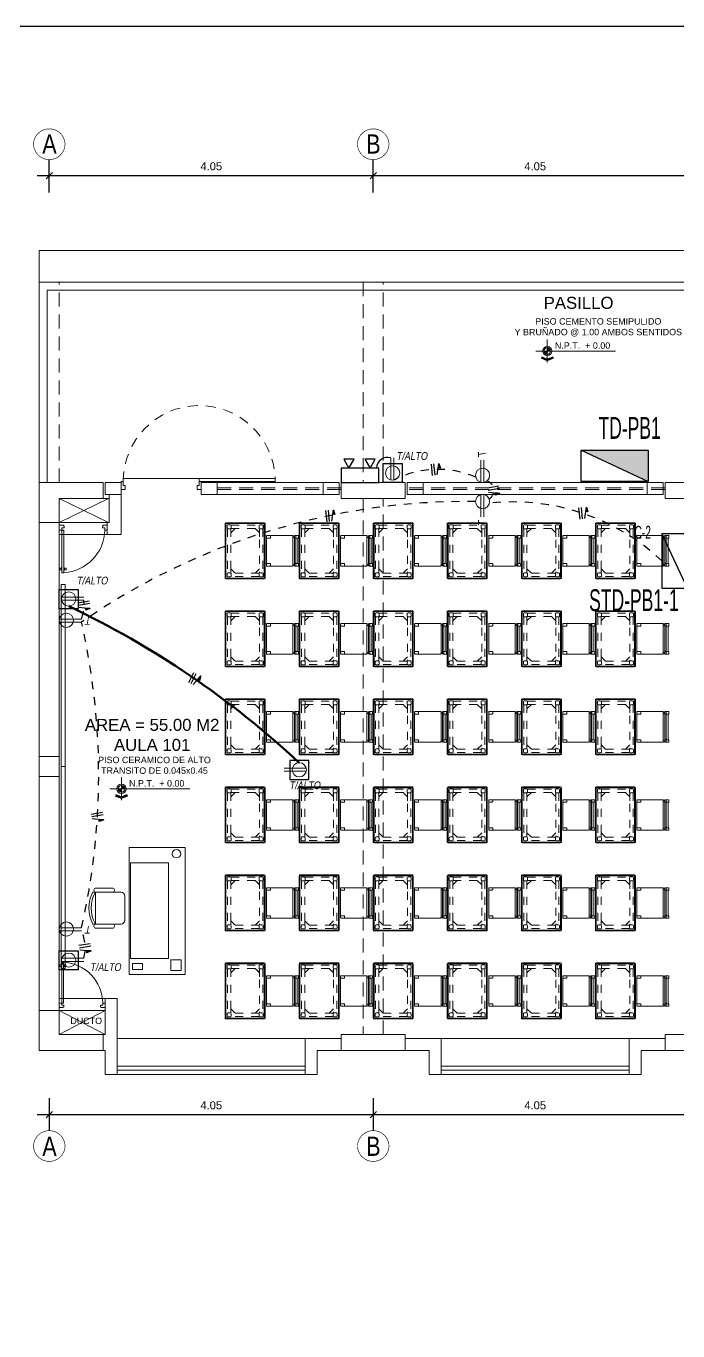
# Model space of a CAD drawing. Header units: millimetres. Extents: x 3354 to 3637, y 1117 to 1358.
# Drawn here: x 3433.59 to 3441.74, y 1136.59 to 1152.9 of the extents above; entities that cross this region are included whole.
import ezdxf

# ---------------------------------------------------------------- set-up
doc = ezdxf.new("R2010")
doc.units = ezdxf.units.MM
for name, pattern in [('ACAD_ISO03W100', [30, 12, -18]), ('ACAD_ISO07W100', [3, 0, -3]), ('DASHED', [0.75, 0.5, -0.25]), ('DASHED2', [0.375, 0.25, -0.125]), ('TRAZOS2', [0.225, 0.15, -0.075])]:
    doc.linetypes.add(name, pattern=pattern)
for name, color, linetype, lineweight in [('cables', 152, 'Continuous', 60), ('CASCO', 252, 'Continuous', 9), ('INST. TOMAC.', 3, 'DASHED', 30), ('MUEBLES ACTUAL', 35, 'Continuous', 5), ('TABLERO', 122, 'Continuous', 25)]:
    doc.layers.add(name, color=color, linetype=linetype, lineweight=lineweight)
doc.layers.add('Efec-muebles', color=7, linetype='Continuous', lineweight=13, true_color=0x85826f)
doc.layers.add('N° cond', color=141, linetype='Continuous')
doc.styles.add('1', font='arial.ttf')
doc.styles.add('2-SIETE', font='ARIALN.TTF', dxfattribs={"height": 0.07})
doc.styles.add('BYE', font='ARIALN.TTF', dxfattribs={"oblique": 10, "height": 2})
doc.styles.get("Standard").update_dxf_attribs({"font": 'arial.ttf'})
doc.styles.add('style1', font='arial.ttf')
doc.styles.add('style2', font='arial.ttf')
doc.dimstyles.new('Esc  1  50', dxfattribs={"dimtxt": 0.1, "dimasz": 0.08, "dimexe": 0.2, "dimexo": 0.15, "dimgap": 0.065, "dimtad": 1, "dimzin": 4, "dimdsep": 46, "dimtxsty": 'Standard', "dimblk": 'OBLIQUE', "dimcen": 0.12, "dimdle": 0.15, "dimadec": 0, "dimazin": 0, "dimtfac": 1, "dimtix": 1, "dimtmove": 0, "dimatfit": 3, "dimldrblk": 'OBLIQUE', "dimfxl": 1, "dimarcsym": 0})

# ---------------------------------------------------------------- blocks, each defined once
blk = doc.blocks.new('_Oblique')
at = {"color": 0, "linetype": 'ByBlock', "lineweight": -2}
blk.add_line((-0.5, -0.5), (0.5, 0.5), dxfattribs=at)
blk = doc.blocks.new('*D99')
at = {"layer": 'CASCO', "color": 0, "lineweight": -2, "transparency": 16777216}
for p, q in [((3433.876, 1139.499), (3433.876, 1139.093)), ((3437.926, 1139.499), (3437.926, 1139.093)), ((3433.726, 1139.293), (3438.076, 1139.293))]:
    blk.add_line(p, q, dxfattribs=at)
at = {"layer": 'Defpoints', "color": 0, "transparency": 16777216}
for p in [(3433.876, 1139.649), (3437.926, 1139.649), (3437.926, 1139.293)]:
    blk.add_point(p, dxfattribs=at)
at = {"layer": 'CASCO', "color": 0, "lineweight": -2, "transparency": 16777216, "xscale": 0.08, "yscale": 0.08, "zscale": 0.08, "rotation": 180}
blk.add_blockref('_Oblique', (3433.876, 1139.293), dxfattribs=at)
at = {"layer": 'CASCO', "color": 0, "lineweight": -2, "transparency": 16777216, "xscale": 0.08, "yscale": 0.08, "zscale": 0.08}
blk.add_blockref('_Oblique', (3437.926, 1139.293), dxfattribs=at)
at = {"layer": 'CASCO', "color": 0, "transparency": 16777216, "insert": (3435.901, 1139.409), "char_height": 0.1, "attachment_point": 5}
blk.add_mtext('4.05', dxfattribs=at)
blk = doc.blocks.new('*D100')
at = {"layer": 'CASCO', "color": 0, "lineweight": -2, "transparency": 16777216}
for p, q in [((3437.926, 1139.499), (3437.926, 1139.093)), ((3441.976, 1139.499), (3441.976, 1139.093)), ((3437.776, 1139.293), (3442.126, 1139.293))]:
    blk.add_line(p, q, dxfattribs=at)
at = {"layer": 'Defpoints', "color": 0, "transparency": 16777216}
for p in [(3437.926, 1139.649), (3441.976, 1139.649), (3441.976, 1139.293)]:
    blk.add_point(p, dxfattribs=at)
at = {"layer": 'CASCO', "color": 0, "lineweight": -2, "transparency": 16777216, "xscale": 0.08, "yscale": 0.08, "zscale": 0.08, "rotation": 180}
blk.add_blockref('_Oblique', (3437.926, 1139.293), dxfattribs=at)
at = {"layer": 'CASCO', "color": 0, "lineweight": -2, "transparency": 16777216, "xscale": 0.08, "yscale": 0.08, "zscale": 0.08}
blk.add_blockref('_Oblique', (3441.976, 1139.293), dxfattribs=at)
at = {"layer": 'CASCO', "color": 0, "transparency": 16777216, "insert": (3439.951, 1139.409), "char_height": 0.1, "attachment_point": 5}
blk.add_mtext('4.05', dxfattribs=at)
blk = doc.blocks.new('*D111')
at = {"layer": 'CASCO', "color": 0, "lineweight": -2, "transparency": 16777216}
for p, q in [((3433.876, 1150.816), (3433.876, 1151.228)), ((3437.926, 1150.816), (3437.926, 1151.228)), ((3433.726, 1151.028), (3438.076, 1151.028))]:
    blk.add_line(p, q, dxfattribs=at)
at = {"layer": 'Defpoints', "color": 0, "transparency": 16777216}
for p in [(3437.926, 1151.028), (3433.876, 1150.666), (3437.926, 1150.666)]:
    blk.add_point(p, dxfattribs=at)
at = {"layer": 'CASCO', "color": 0, "lineweight": -2, "transparency": 16777216, "xscale": 0.08, "yscale": 0.08, "zscale": 0.08, "rotation": 180}
blk.add_blockref('_Oblique', (3433.876, 1151.028), dxfattribs=at)
at = {"layer": 'CASCO', "color": 0, "lineweight": -2, "transparency": 16777216, "xscale": 0.08, "yscale": 0.08, "zscale": 0.08}
blk.add_blockref('_Oblique', (3437.926, 1151.028), dxfattribs=at)
at = {"layer": 'CASCO', "color": 0, "transparency": 16777216, "insert": (3435.901, 1151.144), "char_height": 0.1, "attachment_point": 5}
blk.add_mtext('4.05', dxfattribs=at)
blk = doc.blocks.new('*D112')
at = {"layer": 'CASCO', "color": 0, "lineweight": -2, "transparency": 16777216}
for p, q in [((3437.926, 1150.816), (3437.926, 1151.228)), ((3441.976, 1150.816), (3441.976, 1151.228)), ((3437.776, 1151.028), (3442.126, 1151.028))]:
    blk.add_line(p, q, dxfattribs=at)
at = {"layer": 'Defpoints', "color": 0, "transparency": 16777216}
for p in [(3441.976, 1151.028), (3437.926, 1150.666), (3441.976, 1150.666)]:
    blk.add_point(p, dxfattribs=at)
at = {"layer": 'CASCO', "color": 0, "lineweight": -2, "transparency": 16777216, "xscale": 0.08, "yscale": 0.08, "zscale": 0.08, "rotation": 180}
blk.add_blockref('_Oblique', (3437.926, 1151.028), dxfattribs=at)
at = {"layer": 'CASCO', "color": 0, "lineweight": -2, "transparency": 16777216, "xscale": 0.08, "yscale": 0.08, "zscale": 0.08}
blk.add_blockref('_Oblique', (3441.976, 1151.028), dxfattribs=at)
at = {"layer": 'CASCO', "color": 0, "transparency": 16777216, "insert": (3439.951, 1151.144), "char_height": 0.1, "attachment_point": 5}
blk.add_mtext('4.05', dxfattribs=at)
blk = doc.blocks.new('cgytutytry')
at = {"layer": 'CASCO'}
for p, q in [((-4.482, 891.175), (-4.487, 891.175)), ((-4.487, 891.175), (-4.487, 891.1)), ((-4.487, 891.1), (-4.487, 891.175)), ((-4.487, 891.175), (-4.482, 891.175)), ((-4.482, 891.18), (-4.482, 891.175)), ((-4.391, 891.18), (-4.482, 891.18)), ((-4.482, 891.175), (-4.482, 891.18)), ((-4.391, 891.18), (-4.391, 891.175)), ((-4.391, 891.18), (-4.391, 891.175)), ((-4.386, 891.175), (-4.391, 891.175)), ((-4.391, 891.175), (-4.386, 891.175)), ((-4.386, 891.175), (-4.386, 891.126)), ((-4.386, 891.175), (-4.386, 891.126)), ((-3.598, 891.132), (-3.598, 891.14)), ((-3.598, 891.14), (-3.594, 891.14)), ((-3.594, 891.155), (-3.589, 891.175)), ((-3.594, 891.14), (-3.594, 891.155)), ((-3.589, 891.175), (-3.559, 891.175)), ((-3.559, 891.175), (-3.554, 891.155)), ((-3.554, 891.155), (-3.554, 891.137)), ((-4.467, 891.08), (-4.487, 891.1)), ((-4.467, 891.08), (-4.487, 891.1)), ((-4.432, 891.08), (-4.467, 891.08)), ((-4.432, 891.08), (-4.467, 891.08)), ((-4.386, 891.126), (-4.432, 891.126)), ((-4.432, 891.126), (-4.432, 891.08)), ((-4.386, 891.085), (-4.386, 891.126)), ((-4.386, 891.126), (-3.497, 891.126)), ((-3.497, 891.085), (-4.386, 891.085)), ((-3.55, 891.132), (-3.598, 891.132)), ((-3.598, 891.075), (-3.598, 891.08)), ((-3.598, 891.08), (-3.55, 891.08)), ((-3.594, 891.075), (-3.598, 891.075)), ((-3.594, 891.057), (-3.594, 891.075)), ((-3.589, 891.037), (-3.594, 891.057)), ((-3.559, 891.037), (-3.589, 891.037)), ((-3.554, 891.057), (-3.559, 891.037)), ((-3.554, 891.137), (-3.55, 891.137)), ((-3.55, 891.075), (-3.554, 891.075)), ((-3.554, 891.075), (-3.554, 891.057)), ((-3.55, 891.137), (-3.55, 891.132)), ((-3.55, 891.08), (-3.55, 891.075)), ((-3.497, 891.126), (-3.497, 891.085)), ((-4.467, 890.281), (-4.487, 890.261)), ((-4.487, 890.261), (-4.467, 890.281)), ((-4.487, 890.261), (-4.487, 890.185)), ((-4.487, 890.185), (-4.487, 890.261)), ((-4.487, 890.185), (-4.482, 890.185)), ((-4.482, 890.185), (-4.487, 890.185)), ((-4.482, 890.185), (-4.482, 890.18)), ((-4.482, 890.18), (-4.482, 890.185)), ((-4.482, 890.18), (-4.391, 890.18)), ((-4.467, 890.281), (-4.433, 890.281)), ((-4.467, 890.281), (-4.433, 890.281)), ((-4.433, 890.281), (-4.433, 890.231)), ((-4.433, 890.231), (-4.386, 890.231)), ((-4.391, 890.185), (-4.386, 890.185)), ((-4.391, 890.185), (-4.391, 890.18)), ((-4.386, 890.185), (-4.391, 890.185)), ((-4.391, 890.185), (-4.391, 890.18)), ((-4.386, 890.231), (-4.386, 890.185)), ((-4.386, 890.231), (-4.386, 890.185))]:
    blk.add_line(p, q, dxfattribs=at)
for points in [[(-3.554, 891.14), (-3.554, 891.155), (-3.559, 891.175), (-3.589, 891.175), (-3.594, 891.155), (-3.594, 891.14)], [(-3.497, 891.126), (-3.497, 891.085), (-4.386, 891.085), (-4.386, 891.126)], [(-3.55, 891.132), (-3.55, 891.137), (-3.598, 891.137), (-3.598, 891.132)], [(-3.55, 891.08), (-3.55, 891.075), (-3.598, 891.075), (-3.598, 891.08)], [(-3.554, 891.071), (-3.554, 891.057), (-3.559, 891.037), (-3.589, 891.037), (-3.594, 891.057), (-3.594, 891.071)]]:
    blk.add_lwpolyline(points, close=True, dxfattribs=at)
for points in [[(-4.432, 891.08), (-4.432, 891.126), (-4.386, 891.126)], [(-4.386, 890.231), (-4.433, 890.231), (-4.433, 890.281)]]:
    blk.add_lwpolyline(points, dxfattribs=at)
blk.add_arc((-4.408, 891.143), 0.913, 271.3362, 356.359, dxfattribs=at)
blk = doc.blocks.new('THT')
for p, q in [((-1.074, 0.413), (-1.014, 0.413)), ((-1.074, 0.293), (-1.074, 0.413)), ((-1.014, 0.413), (-1.014, 0.353)), ((0.126, 0.413), (0.066, 0.413)), ((0.066, 0.413), (0.066, 0.353)), ((0.126, 0.293), (0.126, 0.413)), ((-1.044, 0.293), (-1.074, 0.293)), ((-1.044, 0.353), (-1.044, 0.293)), ((-1.014, 0.353), (-1.044, 0.353)), ((0.096, 0.245), (-1.044, 0.245)), ((0.066, 0.353), (0.096, 0.353)), ((0.096, 0.353), (0.096, 0.293)), ((0.096, 0.293), (0.126, 0.293)), ((0.096, 0.293), (0.096, 0.245)), ((1.236, 0.293), (0.096, 0.293)), ((0.096, 0.245), (1.236, 0.245)), ((1.236, 0.245), (1.236, 0.293))]:
    blk.add_line(p, q)
at = {"linetype": 'TRAZOS2'}
blk.add_arc((0.096, 0.293), 1.14, 180, 357.5868, dxfattribs=at)
blk = doc.blocks.new('dtyrdyt')
at = {"layer": 'CASCO'}
h = blk.add_hatch(color=256, dxfattribs=at)
h.paths.add_polyline_path([(850.126, 424.939), (850.167, 424.939, 0.414214), (850.126, 424.98)])
h.paths.add_polyline_path([(850.126, 424.898), (850.126, 424.939), (850.084, 424.939, 0.414214)])
blk.add_hatch(color=256, dxfattribs=at).paths.add_polyline_path([(850.126, 424.839), (850.057, 424.867), (850.049, 424.849), (850.126, 424.818), (850.202, 424.849), (850.194, 424.867)])
for p, q in [((850.126, 424.939), (850.126, 425.084)), ((849.981, 424.939), (850.981, 424.939)), ((850.126, 424.818), (850.049, 424.849)), ((850.126, 424.839), (850.057, 424.867)), ((850.126, 424.939), (850.126, 424.795)), ((850.126, 424.839), (850.194, 424.867)), ((850.126, 424.818), (850.202, 424.849)), ((850.202, 424.849), (850.194, 424.867))]:
    blk.add_line(p, q, dxfattribs=at)
for radius in [0.0578, 0.0413]:
    blk.add_circle((850.126, 424.939), radius, dxfattribs=at)
blk = doc.blocks.new('silla 01')
at = {"layer": 'Efec-muebles'}
for p, q in [((3688.676, 1239.913), (3688.676, 1240.263)), ((3689.076, 1240.263), (3689.076, 1239.913)), ((3688.626, 1240.013), (3688.626, 1240.228)), ((3688.676, 1240.228), (3689.076, 1240.228)), ((3689.126, 1240.013), (3689.126, 1240.228)), ((3688.676, 1239.913), (3688.676, 1240.013)), ((3689.026, 1239.863), (3688.726, 1239.863))]:
    blk.add_line(p, q, dxfattribs=at)
for centre, radius, start, end in [((3688.876, 1239.889), 0.424, 61.8371, 118.1629), ((3688.876, 1239.889), 0.394, 59.4733, 120.5267), ((3688.652, 1240.225), 0.0256, 16.274, 186.9691), ((3689.101, 1240.225), 0.0256, 353.0309, 163.726), ((3688.652, 1240.016), 0.0256, 173.0309, 343.726), ((3689.101, 1240.016), 0.0256, 196.274, 6.9691), ((3688.726, 1239.913), 0.05, 180, 270), ((3689.026, 1239.913), 0.05, 270, 0)]:
    blk.add_arc(centre, radius, start, end, dxfattribs=at)
blk = doc.blocks.new('messsa')
at = {"layer": 'Efec-muebles'}
for p, q in [((3688.12, 1239.808), (3689.705, 1239.808)), ((3688.12, 1239.108), (3688.12, 1239.808)), ((3689.705, 1239.808), (3689.705, 1239.108)), ((3689.705, 1239.108), (3688.12, 1239.108))]:
    blk.add_line(p, q, dxfattribs=at)
for points in [[(3688.311, 1239.316), (3688.311, 1239.793), (3689.504, 1239.793), (3689.504, 1239.316)], [(3689.57, 1239.643), (3689.57, 1239.765), (3689.644, 1239.765), (3689.644, 1239.643)], [(3689.523, 1239.16), (3689.523, 1239.288), (3689.657, 1239.288), (3689.657, 1239.16)]]:
    blk.add_lwpolyline(points, close=True, dxfattribs=at)
blk.add_circle((3688.196, 1239.216), 0.053, dxfattribs=at)
blk = doc.blocks.new('SDGFDG DF')
at = {"layer": 'Efec-muebles', "lineweight": 18}
for p, q in [((1023.934, 2860.289), (1023.934, 2859.609)), ((1023.944, 2860.299), (1024.424, 2860.299)), ((1023.954, 2860.289), (1024.414, 2860.289)), ((1024.434, 2860.289), (1024.434, 2859.609)), ((1023.944, 2860.279), (1023.944, 2859.619)), ((1023.959, 2860.264), (1023.959, 2860.234)), ((1023.969, 2860.274), (1023.999, 2860.274)), ((1023.969, 2860.224), (1023.999, 2860.224)), ((1024.009, 2860.264), (1024.009, 2860.234)), ((1024.359, 2860.264), (1024.359, 2860.234)), ((1024.369, 2860.274), (1024.399, 2860.274)), ((1024.369, 2860.224), (1024.399, 2860.224)), ((1024.409, 2860.264), (1024.409, 2860.234)), ((1024.424, 2860.279), (1024.424, 2859.619)), ((1023.959, 2859.664), (1023.959, 2859.634)), ((1023.999, 2859.674), (1023.969, 2859.674)), ((1024.009, 2859.664), (1024.009, 2859.634)), ((1024.359, 2859.664), (1024.359, 2859.634)), ((1024.399, 2859.674), (1024.369, 2859.674)), ((1024.409, 2859.664), (1024.409, 2859.634)), ((1024.424, 2859.599), (1023.944, 2859.599)), ((1024.414, 2859.609), (1023.954, 2859.609)), ((1023.999, 2859.624), (1023.969, 2859.624)), ((1024.399, 2859.624), (1024.369, 2859.624))]:
    blk.add_line(p, q, dxfattribs=at)
at = {"layer": 'Efec-muebles', "linetype": 'ACAD_ISO03W100', "lineweight": 18, "ltscale": 0.00105}
for p, q in [((1023.964, 2860.224), (1023.964, 2859.674)), ((1024.059, 2860.229), (1024.004, 2860.174)), ((1024.004, 2860.224), (1024.004, 2859.674)), ((1024.004, 2860.224), (1024.004, 2860.174)), ((1024.009, 2860.269), (1024.36, 2860.269)), ((1024.009, 2860.229), (1024.36, 2860.229)), ((1024.009, 2860.229), (1024.059, 2860.229)), ((1024.309, 2860.229), (1024.364, 2860.174)), ((1024.364, 2860.225), (1024.364, 2860.111)), ((1024.404, 2860.225), (1024.404, 2859.674)), ((1024.364, 2860.086), (1024.364, 2859.674)), ((1024.059, 2859.669), (1024.004, 2859.724)), ((1024.004, 2859.674), (1024.004, 2859.724)), ((1024.359, 2859.669), (1024.009, 2859.669)), ((1024.309, 2859.669), (1024.364, 2859.724)), ((1024.359, 2859.629), (1024.009, 2859.629))]:
    blk.add_line(p, q, dxfattribs=at)
at = {"layer": 'Efec-muebles', "lineweight": 18, "ltscale": 0.5}
for p, q in [((1024.452, 2860.134), (1024.452, 2859.764)), ((1024.777, 2860.139), (1024.457, 2860.139)), ((1024.502, 2860.139), (1024.502, 2860.114)), ((1024.782, 2859.764), (1024.782, 2860.134)), ((1024.802, 2860.134), (1024.782, 2860.134)), ((1024.802, 2859.764), (1024.802, 2860.134)), ((1024.847, 2860.139), (1024.807, 2860.139)), ((1024.817, 2859.759), (1024.817, 2860.139)), ((1024.852, 2860.114), (1024.852, 2860.134)), ((1024.497, 2860.109), (1024.457, 2860.109)), ((1024.802, 2860.114), (1024.782, 2860.114)), ((1024.847, 2860.109), (1024.807, 2860.109)), ((1024.842, 2859.789), (1024.842, 2860.109)), ((1024.457, 2859.789), (1024.497, 2859.789)), ((1024.457, 2859.759), (1024.777, 2859.759)), ((1024.502, 2859.784), (1024.502, 2859.764)), ((1024.782, 2859.784), (1024.802, 2859.784)), ((1024.782, 2859.764), (1024.802, 2859.764)), ((1024.807, 2859.789), (1024.847, 2859.789)), ((1024.807, 2859.759), (1024.847, 2859.759)), ((1024.852, 2859.764), (1024.852, 2859.784))]:
    blk.add_line(p, q, dxfattribs=at)
at = {"layer": 'Efec-muebles', "lineweight": 18}
for centre, start, end in [((1023.944, 2860.289), 90, 180), ((1023.954, 2860.279), 90, 180), ((1024.414, 2860.279), 0, 90), ((1024.424, 2860.289), 0, 90), ((1023.969, 2860.264), 90, 180), ((1023.969, 2860.234), 180, 270), ((1023.999, 2860.264), 0, 90), ((1023.999, 2860.234), 270, 0), ((1024.369, 2860.264), 90, 180), ((1024.369, 2860.234), 180, 270), ((1024.399, 2860.264), 0, 90), ((1024.399, 2860.234), 270, 0), ((1023.969, 2859.664), 90, 180), ((1023.969, 2859.634), 180, 270), ((1023.999, 2859.664), 360, 90), ((1023.999, 2859.634), 270, 0), ((1024.369, 2859.664), 90, 180), ((1024.369, 2859.634), 180, 270), ((1024.399, 2859.664), 360, 90), ((1024.399, 2859.634), 270, 0), ((1023.944, 2859.609), 180, 270), ((1023.954, 2859.619), 180, 270), ((1024.414, 2859.619), 270, 0), ((1024.424, 2859.609), 270, 0)]:
    blk.add_arc(centre, 0.01, start, end, dxfattribs=at)
at = {"layer": 'Efec-muebles', "lineweight": 18, "ltscale": 0.5}
for centre, start, end in [((1024.457, 2860.134), 90, 180), ((1024.777, 2860.134), 0, 90), ((1024.807, 2860.134), 90, 180), ((1024.847, 2860.134), 0, 90), ((1024.457, 2860.114), 180, 270), ((1024.497, 2860.114), 270, 0), ((1024.807, 2860.114), 180, 270), ((1024.847, 2860.114), 270, 0), ((1024.457, 2859.784), 90, 180), ((1024.457, 2859.764), 180, 270), ((1024.497, 2859.784), 0, 90), ((1024.497, 2859.764), 270, 0), ((1024.777, 2859.764), 270, 0), ((1024.807, 2859.784), 90, 180), ((1024.807, 2859.764), 180, 270), ((1024.847, 2859.784), 0, 90), ((1024.847, 2859.764), 270, 0)]:
    blk.add_arc(centre, 0.005, start, end, dxfattribs=at)
at = {"layer": 'MUEBLES ACTUAL', "linetype": 'ACAD_ISO07W100', "lineweight": 5, "ltscale": 0.002}
for p, q in [((1024.349, 2860.194), (1024.344, 2860.194)), ((1024.361, 2860.209), (1024.357, 2860.209))]:
    blk.add_line(p, q, dxfattribs=at)
blk = doc.blocks.new('D')
at = {"layer": 'TABLERO'}
blk.add_line((3390.514, 1173.454), (3390.831, 1172.773), dxfattribs=at)
blk.add_lwpolyline([(3390.514, 1173.454), (3390.514, 1172.773), (3390.831, 1172.773), (3390.831, 1173.454)], close=True, dxfattribs=at)
blk = doc.blocks.new('TABLERO ELECTRICO')
at = {"layer": 'TABLERO'}
blk.add_hatch(color=256, dxfattribs=at).paths.add_polyline_path([(138.888, 62.418), (138.888, 61.688), (139.228, 62.418)])
blk.add_line((138.888, 61.688), (139.228, 62.418), dxfattribs=at)
blk.add_lwpolyline([(139.228, 62.418), (139.228, 61.688), (138.888, 61.688), (138.888, 62.418)], close=True, dxfattribs=at)
blk = doc.blocks.new('T')
at = {"color": 4, "linetype": 'Continuous', "lineweight": 20, "ltscale": 0.1}
for p, q in [((-49.222, 238.573), (-49.433, 238.573)), ((-49.222, 238.544), (-49.433, 238.544))]:
    blk.add_line(p, q, dxfattribs=at)
blk.add_circle((-49.289, 238.556), 0.0671, dxfattribs=at)
blk = doc.blocks.new('tc')
at = {"layer": 'cables', "xscale": 1.320000000000436, "yscale": 1.320000000000436, "zscale": 1.320000000000436}
blk.add_blockref('T', (3434.581, 833.171), dxfattribs=at)
at = {"style": 'BYE', "oblique": 10}
blk.add_text('T', height=0.0964, dxfattribs=at).set_placement((3369.209, 1148.025))

msp = doc.modelspace()

# ---------------------------------------------------------------- hatches: boundary and pattern name
at = {"layer": 'N° cond'}
for points in [[(3438.748, 1147.43), (3438.74, 1147.376), (3438.767, 1147.372)], [(3439.51, 1147.056), (3439.456, 1147.062), (3439.453, 1147.035)], [(3437.429, 1146.852), (3437.421, 1146.798), (3437.448, 1146.794)], [(3440.592, 1146.885), (3440.584, 1146.831), (3440.611, 1146.827)], [(3434.388, 1145.618), (3434.333, 1145.624), (3434.331, 1145.597)], [(3435.769, 1144.775), (3435.733, 1144.734), (3435.753, 1144.716)], [(3434.556, 1142.978), (3434.501, 1142.983), (3434.499, 1142.956)], [(3434.401, 1141.338), (3434.347, 1141.343), (3434.344, 1141.316)]]:
    msp.add_hatch(color=3, dxfattribs=at).paths.add_polyline_path(points)

# ---------------------------------------------------------------- linework, layer by layer
at = {"ltscale": 2}
msp.add_lwpolyline([(3416.769, 1152.897), (3462.641, 1152.897), (3462.641, 1119.937), (3416.769, 1119.937)], close=True, dxfattribs=at)
at = {"color": 2, "lineweight": 25}
for points in [[(3437.623, 1147.373), (3437.687, 1147.484), (3437.558, 1147.484)], [(3437.888, 1147.373), (3437.952, 1147.484), (3437.823, 1147.484)], [(3437.995, 1147.373), (3437.526, 1147.373), (3437.526, 1147.194), (3437.995, 1147.194)]]:
    msp.add_lwpolyline(points, close=True, dxfattribs=at)
for points in [[(3438.051, 1147.194), (3438.051, 1147.43), (3438.289, 1147.43), (3438.289, 1147.194)], [(3434.001, 1145.854), (3434.238, 1145.854), (3434.238, 1145.616), (3434.001, 1145.616)], [(3437.119, 1143.719), (3436.882, 1143.719), (3436.882, 1143.481), (3437.119, 1143.481)], [(3434.001, 1141.341), (3434.238, 1141.341), (3434.238, 1141.103), (3434.001, 1141.103)]]:
    msp.add_lwpolyline(points, close=True)
at = {"ltscale": 2}
msp.add_arc((3438.108, 1147.364), 0.143, 74.999, 176.3319, dxfattribs=at)
at = {"layer": 'cables'}
msp.add_arc((3429.168, 1135.259), 11.509, 47.108, 64.5203, dxfattribs=at)
at = {"layer": 'CASCO', "lineweight": 0}
for p, q in [((3433.751, 1149.894), (3433.751, 1146.694)), ((3434.726, 1140.244), (3437.076, 1140.244)), ((3441.126, 1140.244), (3438.776, 1140.244))]:
    msp.add_line(p, q, dxfattribs=at)
at = {"layer": 'CASCO', "lineweight": 5}
for p, q in [((3434.001, 1146.694), (3434.616, 1146.994)), ((3434.001, 1146.994), (3434.616, 1146.694)), ((3434.551, 1146.994), (3434.616, 1146.994)), ((3434.001, 1140.594), (3434.576, 1140.294)), ((3434.001, 1140.294), (3434.576, 1140.594))]:
    msp.add_line(p, q, dxfattribs=at)
at = {"layer": 'CASCO', "ltscale": 2}
for p, q in [((3434.726, 1139.794), (3437.076, 1139.794)), ((3441.126, 1139.794), (3438.776, 1139.794))]:
    msp.add_line(p, q, dxfattribs=at)
at = {"layer": 'CASCO', "ltscale": 2, "const_width": 0.0076}
for points in [[(3434.073, 1151.425, 0.951688), (3433.679, 1151.425, 1)], [(3438.123, 1151.425, 0.951688), (3437.729, 1151.425, 1)], [(3434.073, 1138.896, -0.951688), (3433.679, 1138.896, -1)], [(3438.123, 1138.896, -0.951688), (3437.729, 1138.896, -1)]]:
    msp.add_lwpolyline(points, format="xyb", close=True, dxfattribs=at)
at = {"layer": 'CASCO', "lineweight": 0, "ltscale": 0.5}
msp.add_lwpolyline([(3433.751, 1149.696), (3433.751, 1150.094), (3458.301, 1150.094), (3458.301, 1149.696)], dxfattribs=at)
at = {"layer": 'CASCO', "lineweight": 5}
for points in [[(3433.751, 1147.344), (3433.751, 1149.696), (3458.301, 1149.696), (3458.301, 1147.344)], [(3433.851, 1147.194), (3433.851, 1149.596), (3458.201, 1149.596), (3458.201, 1147.194)]]:
    msp.add_lwpolyline(points, dxfattribs=at)
at = {"layer": 'CASCO', "linetype": 'DASHED2', "ltscale": 0.7}
for points in [[(3433.751, 1147.194), (3434.001, 1147.194), (3434.001, 1149.696), (3433.751, 1149.696)], [(3437.801, 1147.194), (3438.051, 1147.194), (3438.051, 1149.696), (3437.801, 1149.696)], [(3437.801, 1140.294), (3438.051, 1140.294), (3438.051, 1146.994), (3437.801, 1146.994)]]:
    msp.add_lwpolyline(points, close=True, dxfattribs=at)
at = {"layer": 'CASCO'}
for points in [[(3434.551, 1147.194), (3433.751, 1147.194), (3433.751, 1146.694), (3434.001, 1146.694), (3434.001, 1146.994), (3434.551, 1146.994), (3434.551, 1147.194)], [(3437.526, 1147.194), (3437.526, 1146.994), (3438.326, 1146.994), (3438.326, 1147.194), (3437.526, 1147.194)], [(3434.551, 1140.094), (3433.751, 1140.094), (3433.751, 1140.594), (3434.001, 1140.594), (3434.001, 1140.294), (3434.551, 1140.294), (3434.551, 1140.094)], [(3437.526, 1140.294), (3437.526, 1140.094), (3438.326, 1140.094), (3438.326, 1140.294), (3437.526, 1140.294)], [(3437.076, 1139.847), (3434.726, 1139.847), (3434.726, 1139.897), (3437.076, 1139.897), (3437.076, 1139.847)], [(3438.776, 1139.847), (3441.126, 1139.847), (3441.126, 1139.897), (3438.776, 1139.897), (3438.776, 1139.847)]]:
    msp.add_lwpolyline(points, dxfattribs=at)
for points in [[(3434.776, 1147.194), (3434.576, 1147.194), (3434.576, 1147.044), (3434.776, 1147.044)], [(3435.976, 1147.194), (3435.776, 1147.194), (3435.776, 1147.044), (3435.976, 1147.044)], [(3437.301, 1147.194), (3437.501, 1147.194), (3437.501, 1147.044), (3437.301, 1147.044)], [(3438.551, 1147.194), (3438.351, 1147.194), (3438.351, 1147.044), (3438.551, 1147.044)], [(3441.351, 1147.194), (3441.551, 1147.194), (3441.551, 1147.044), (3441.351, 1147.044)], [(3441.576, 1146.994), (3441.851, 1146.994), (3441.851, 1146.694), (3442.101, 1146.694), (3442.101, 1146.994), (3442.376, 1146.994), (3442.376, 1147.194), (3442.101, 1147.194), (3441.851, 1147.194), (3441.576, 1147.194)], [(3434.001, 1143.769), (3433.751, 1143.769), (3433.751, 1146.694), (3434.001, 1146.694)], [(3434.026, 1143.644), (3434.026, 1145.919), (3434.076, 1145.919), (3434.076, 1143.644)], [(3434.001, 1143.519), (3434.001, 1143.769), (3433.751, 1143.769), (3433.751, 1143.519)], [(3434.026, 1143.644), (3434.026, 1141.119), (3434.076, 1141.119), (3434.076, 1143.644)], [(3433.751, 1140.594), (3434.001, 1140.594), (3434.001, 1143.519), (3433.751, 1143.519)], [(3441.576, 1140.294), (3441.851, 1140.294), (3441.851, 1140.594), (3442.101, 1140.594), (3442.101, 1140.294), (3442.376, 1140.294), (3442.376, 1140.094), (3442.376, 1140.094), (3441.576, 1140.094), (3441.576, 1140.094)]]:
    msp.add_lwpolyline(points, close=True, dxfattribs=at)
at = {"layer": 'CASCO', "lineweight": 0, "ltscale": 0.5}
for points in [[(3435.976, 1147.194), (3437.301, 1147.194), (3437.301, 1147.044), (3435.976, 1147.044)], [(3438.551, 1147.194), (3441.351, 1147.194), (3441.351, 1147.044), (3438.551, 1147.044)]]:
    msp.add_lwpolyline(points, close=True, dxfattribs=at)
at = {"layer": 'CASCO', "ltscale": 2}
for points in [[(3434.776, 1147.044), (3434.776, 1146.544), (3434.601, 1146.544), (3434.601, 1146.694), (3434.626, 1146.694), (3434.626, 1147.044), (3434.776, 1147.044)], [(3434.726, 1140.744), (3434.726, 1139.794), (3434.576, 1139.794), (3434.576, 1140.094), (3434.551, 1140.094), (3434.551, 1140.294), (3434.576, 1140.294), (3434.576, 1140.594), (3434.576, 1140.594), (3434.576, 1140.744), (3434.726, 1140.744), (3434.726, 1140.744)]]:
    msp.add_lwpolyline(points, dxfattribs=at)
at = {"layer": 'CASCO', "linetype": 'DASHED2', "ltscale": 0.7}
for points in [[(3437.526, 1147.128), (3435.976, 1147.128)], [(3437.526, 1147.105), (3435.976, 1147.105)], [(3441.576, 1147.128), (3438.326, 1147.128)], [(3441.576, 1147.105), (3438.326, 1147.105)]]:
    msp.add_lwpolyline(points, dxfattribs=at)
at = {"layer": 'CASCO', "lineweight": 5}
for points in [[(3434.601, 1146.544), (3434.001, 1146.544), (3434.001, 1146.694), (3434.601, 1146.694)], [(3434.576, 1140.744), (3434.001, 1140.744), (3434.001, 1140.594), (3434.576, 1140.594)]]:
    msp.add_lwpolyline(points, close=True, dxfattribs=at)
at = {"layer": 'CASCO', "ltscale": 2}
for points in [[(3437.076, 1139.794), (3437.226, 1139.794), (3437.226, 1140.094), (3437.526, 1140.094), (3437.526, 1140.244), (3437.076, 1140.244)], [(3438.776, 1139.794), (3438.626, 1139.794), (3438.626, 1140.094), (3438.326, 1140.094), (3438.326, 1140.244), (3438.776, 1140.244)], [(3441.576, 1140.094), (3441.276, 1140.094), (3441.276, 1139.794), (3441.126, 1139.794), (3441.126, 1140.244), (3441.576, 1140.244)]]:
    msp.add_lwpolyline(points, close=True, dxfattribs=at)
at = {"layer": 'INST. TOMAC.', "color": 7, "ltscale": 0.15}
for centre, radius, start, end in [((3438.734, 1146.154), 1.203, 66.7981, 117.2445), ((3439.309, 1147.094), 0.125, 302.2164, 71.5904), ((3439.102, 1138.489), 8.467, 89.3007, 124.7192), ((3439.681, 1144.252), 2.698, 46.6325, 96.4209), ((3433.759, 1145.671), 0.552, 340.4331, 5.2153), ((3425.887, 1143.538), 8.607, 347.1757, 12.8243), ((3433.797, 1141.375), 0.528, 345.8913, 23.9746)]:
    msp.add_arc(centre, radius, start, end, dxfattribs=at)
at = {"layer": 'N° cond', "color": 0, "ltscale": 0.5}
for p, q in [((3438.669, 1147.279), (3438.653, 1147.421)), ((3438.7, 1147.285), (3438.684, 1147.427)), ((3438.727, 1147.288), (3438.748, 1147.43)), ((3439.355, 1147.128), (3439.496, 1147.151)), ((3439.362, 1147.098), (3439.504, 1147.121)), ((3439.367, 1147.071), (3439.51, 1147.056)), ((3437.35, 1146.7), (3437.334, 1146.843)), ((3437.381, 1146.706), (3437.365, 1146.848)), ((3437.408, 1146.709), (3437.429, 1146.852)), ((3440.513, 1146.734), (3440.497, 1146.876)), ((3440.544, 1146.74), (3440.528, 1146.882)), ((3440.571, 1146.743), (3440.592, 1146.885)), ((3434.233, 1145.69), (3434.374, 1145.713)), ((3434.24, 1145.66), (3434.382, 1145.683)), ((3434.245, 1145.633), (3434.388, 1145.618)), ((3435.62, 1144.692), (3435.684, 1144.82)), ((3435.649, 1144.68), (3435.713, 1144.808)), ((3435.674, 1144.668), (3435.769, 1144.775)), ((3434.401, 1143.05), (3434.542, 1143.072)), ((3434.408, 1143.019), (3434.549, 1143.042)), ((3434.413, 1142.992), (3434.556, 1142.978)), ((3434.246, 1141.41), (3434.388, 1141.433)), ((3434.254, 1141.379), (3434.395, 1141.402)), ((3434.258, 1141.352), (3434.401, 1141.338))]:
    msp.add_line(p, q, dxfattribs=at)
at = {"layer": 'N° cond', "color": 3}
for points in [[(3438.748, 1147.43), (3438.74, 1147.374), (3438.74, 1147.375), (3438.748, 1147.43), (3438.767, 1147.372), (3438.74, 1147.376)], [(3439.51, 1147.056), (3439.453, 1147.062), (3439.454, 1147.062), (3439.51, 1147.056), (3439.453, 1147.035), (3439.456, 1147.062)], [(3437.429, 1146.852), (3437.421, 1146.795), (3437.421, 1146.796), (3437.429, 1146.852), (3437.448, 1146.794), (3437.421, 1146.798)], [(3440.592, 1146.885), (3440.584, 1146.829), (3440.584, 1146.83), (3440.592, 1146.885), (3440.611, 1146.827), (3440.584, 1146.831)], [(3434.388, 1145.618), (3434.331, 1145.624), (3434.332, 1145.624), (3434.388, 1145.618), (3434.331, 1145.597), (3434.333, 1145.624)], [(3435.769, 1144.775), (3435.731, 1144.732), (3435.732, 1144.733), (3435.769, 1144.775), (3435.753, 1144.716), (3435.733, 1144.734)], [(3434.556, 1142.978), (3434.499, 1142.983), (3434.5, 1142.983), (3434.556, 1142.978), (3434.499, 1142.956), (3434.501, 1142.983)], [(3434.401, 1141.338), (3434.344, 1141.344), (3434.345, 1141.344), (3434.401, 1141.338), (3434.344, 1141.316), (3434.347, 1141.343)]]:
    msp.add_lwpolyline(points, dxfattribs=at)

# ---------------------------------------------------------------- block references
at = {"xscale": -1, "rotation": 90}
msp.add_blockref('tc', (4587.358, 4516.802), dxfattribs=at)
for p, rotation in [((4587.358, -2222.564), 89.99999999999999), ((6803.609, 2293.536), 180), ((6803.609, 2289.677), 180)]:
    msp.add_blockref('tc', p, dxfattribs=dict(rotation=rotation))
msp.add_blockref('D', (51.019, -26.901))
at = {"layer": 'cables', "xscale": -1.320000000000436, "yscale": 1.320000000000436, "zscale": 1.320000000000436, "rotation": 90}
msp.add_blockref('T', (3753.062, 1082.25), dxfattribs=at)
at = {"layer": 'cables', "yscale": 1.320000000000436, "zscale": 1.320000000000436}
for p, xscale in [((3369.057, 830.843), -1.320000000000436), ((3502.063, 828.708), 1.320000000000436), ((3369.057, 826.33), -1.320000000000436)]:
    msp.add_blockref('T', p, dxfattribs=dict(at, xscale=xscale))
at = {"layer": 'CASCO'}
for p in [(2589.976, 723.897), (2584.652, 718.426)]:
    msp.add_blockref('dtyrdyt', p, dxfattribs=at)
at = {"layer": 'CASCO', "xscale": -0.8333541671872685, "yscale": 0.8333541671872685, "zscale": 0.8333541671872685, "rotation": 180}
msp.add_blockref('THT', (3435.671, 1147.449), dxfattribs=at)
at = {"layer": 'CASCO', "lineweight": 13, "rotation": 90}
for p, xscale, yscale, zscale in [((3968.709, 1143.967), -0.5999999999998181, 0.5999999999998181, 0.5999999999998181), ((3946.429, 1143.21), 0.5749999999988404, 0.5749999999988404, 0.5749999999988404)]:
    msp.add_blockref('cgytutytry', p, dxfattribs=dict(at, xscale=xscale, yscale=yscale, zscale=zscale))
at = {"layer": 'Efec-muebles'}
for p in [(2412.14, -1713.61), (2413.066, -1713.61), (2413.992, -1713.61), (2414.918, -1713.61), (2415.844, -1713.61), (2416.77, -1713.61), (2412.14, -1714.71), (2413.066, -1714.71), (2413.992, -1714.71), (2414.918, -1714.71), (2415.844, -1714.71), (2416.77, -1714.71), (2412.14, -1715.81), (2413.066, -1715.81), (2413.992, -1715.81), (2414.918, -1715.81), (2415.844, -1715.81), (2416.77, -1715.81), (2412.14, -1716.91), (2413.066, -1716.91), (2413.992, -1716.91), (2414.918, -1716.91), (2415.844, -1716.91), (2416.77, -1716.91), (2412.14, -1718.01), (2413.066, -1718.01), (2413.992, -1718.01), (2414.918, -1718.01), (2415.844, -1718.01), (2416.77, -1718.01), (2412.14, -1719.11), (2413.066, -1719.11), (2413.992, -1719.11), (2414.918, -1719.11), (2415.844, -1719.11), (2416.77, -1719.11)]:
    msp.add_blockref('SDGFDG DF', p, dxfattribs=at)
at = {"layer": 'Efec-muebles', "xscale": -1, "rotation": 90}
for name in ['messsa', 'silla 01']:
    msp.add_blockref(name, (4674.683, 4830.75), dxfattribs=at)
at = {"layer": 'TABLERO', "xscale": 1.151306956799999, "yscale": 1.151306956799999, "zscale": 1.151306956799999, "rotation": 270.0000021777747}
msp.add_blockref('TABLERO ELECTRICO', (3369.503, 1307.501), dxfattribs=at)

# ---------------------------------------------------------------- texts
at = {"style": 'BYE', "oblique": 10}
for p in [(3438.215, 1147.476), (3434.217, 1145.919), (3436.876, 1143.36), (3434.384, 1141.088)]:
    msp.add_text('T/ALTO', height=0.0964, dxfattribs=at).set_placement(p)
at = {"layer": 'CASCO', "style": 'style1', "width": 0.8}
for s, p in [('A', (3433.789, 1151.303)), ('B', (3437.839, 1151.303)), ('A', (3433.789, 1138.778)), ('B', (3437.839, 1138.778))]:
    msp.add_text(s, height=0.24, dxfattribs=at).set_placement(p)
at = {"layer": 'CASCO', "style": '1'}
for p in [(3440.197, 1148.864), (3434.873, 1143.393)]:
    msp.add_text('N.P.T.  + 0.00', height=0.08, dxfattribs=at).set_placement(p)
at = {"layer": 'CASCO', "char_height": 0.15, "attachment_point": 5, "style": 'style2'}
for s, insert in [('\\A1;PASILLO', (3440.493, 1149.437)), ('\\A1;AREA = 55.00 M2\\PAULA 101', (3435.162, 1144.038))]:
    msp.add_mtext(s, dxfattribs=dict(at, insert=insert))
at = {"layer": 'CASCO', "lineweight": 5, "insert": (3440.74, 1149.017), "char_height": 0.07998, "width": 2.09636, "attachment_point": 8, "style": '1'}
msp.add_mtext('PISO CEMENTO SEMIPULIDO \\PY BRUÑADO @ 1.00 AMBOS SENTIDOS', dxfattribs=at)
at = {"layer": 'CASCO', "width": 2.09636, "attachment_point": 8, "style": '1'}
for s, insert, char_height in [('PISO CERAMICO DE ALTO\\PTRANSITO DE 0.045x0.45', (3435.191, 1143.551), 0.07998), ('\\A1;DUCTO', (3434.338, 1140.424), 0.08)]:
    msp.add_mtext(s, dxfattribs=dict(at, insert=insert, char_height=char_height))
at = {"layer": 'TABLERO', "style": '2-SIETE', "width": 0.7}
for s, p in [('TD-PB1', (3440.742, 1147.738, 0.112)), ('STD-PB1-1', (3440.625, 1145.585, 0.112))]:
    msp.add_text(s, height=0.2733, rotation=0.0173, dxfattribs=at).set_placement(p)
msp.add_text('C-2', height=0.1599, dxfattribs=at).set_placement((3441.192, 1146.491, 0.179))

# ---------------------------------------------------------------- dimensions: what is measured, and where the dimension line sits
at = {"layer": 'CASCO'}
for base, p1, p2, picture, middle in [((3437.926, 1151.028), (3433.876, 1150.666), (3437.926, 1150.666), '*D111', (3435.901, 1151.144)), ((3441.976, 1151.028), (3437.926, 1150.666), (3441.976, 1150.666), '*D112', (3439.951, 1151.144)), ((3437.926, 1139.293), (3433.876, 1139.649), (3437.926, 1139.649), '*D99', (3435.901, 1139.409)), ((3441.976, 1139.293), (3437.926, 1139.649), (3441.976, 1139.649), '*D100', (3439.951, 1139.409))]:
    dim = msp.add_linear_dim(base=base, p1=p1, p2=p2, dimstyle='Esc  1  50', dxfattribs=at)
    dim.commit()
    dim.dimension.update_dxf_attribs({"geometry": picture, "text_midpoint": middle})

doc.saveas('drawing.dxf')
